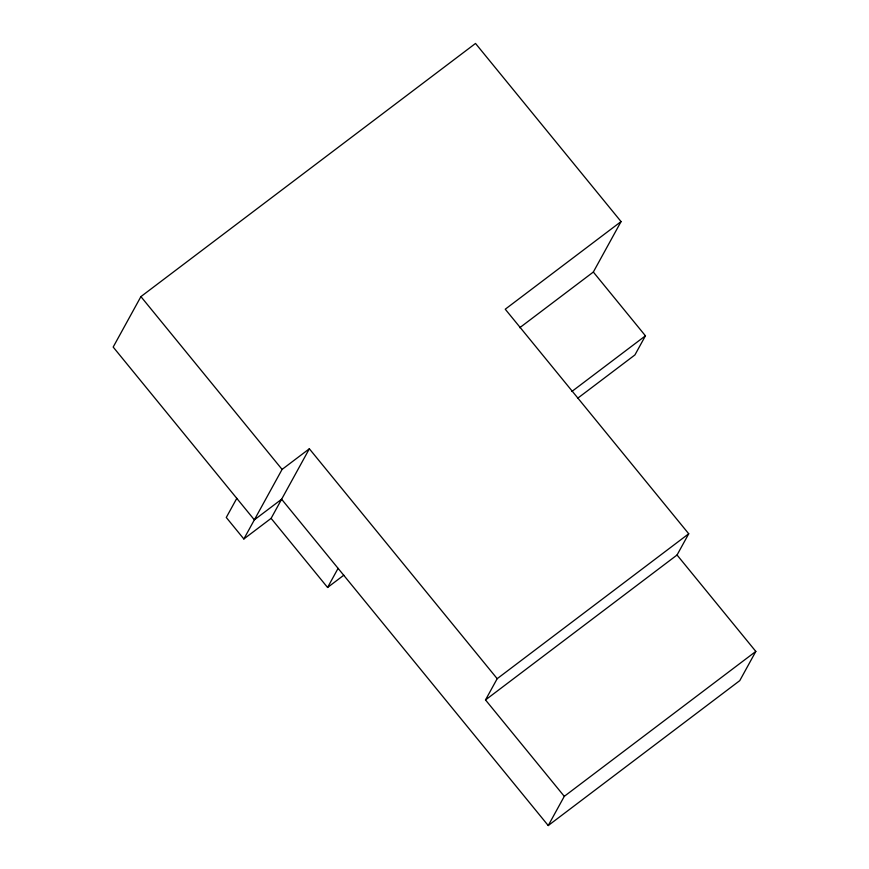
<?xml version="1.0" encoding="UTF-8"?>
<svg xmlns="http://www.w3.org/2000/svg" width="869" height="869" viewBox="0 0 869 869"><rect width="100%" height="100%" fill="white"/><g stroke="black" fill="none" stroke-linecap="round" stroke-linejoin="round"><path stroke-width="1.3" d="M140.908 296.611L113.176 347.057L254.356 519.858L281.621 499.24L548.23 825.55L739.769 680.633L755.824 651.424L677.049 555.009L688.726 533.772L505.247 309.212L621.063 221.584L475.517 43.45L140.908 296.611L282.088 469.412L243.852 538.976L226.277 517.468L236.792 498.35M243.852 538.976L271.106 518.358L309.353 448.784L497.187 678.689L485.51 699.936L564.285 796.341L548.23 825.55M271.106 518.358L327.58 587.477L338.084 568.359M519.727 327.722L593.331 272.04L621.063 221.584M593.331 272.04L645.439 335.814L634.924 354.932L577.57 398.328M282.088 469.412L309.353 448.784M571.835 391.495L645.439 335.814M327.58 587.477L343.809 575.191M497.187 678.689L688.726 533.772M485.51 699.936L677.049 555.009M564.285 796.341L755.824 651.424"/></g></svg>
